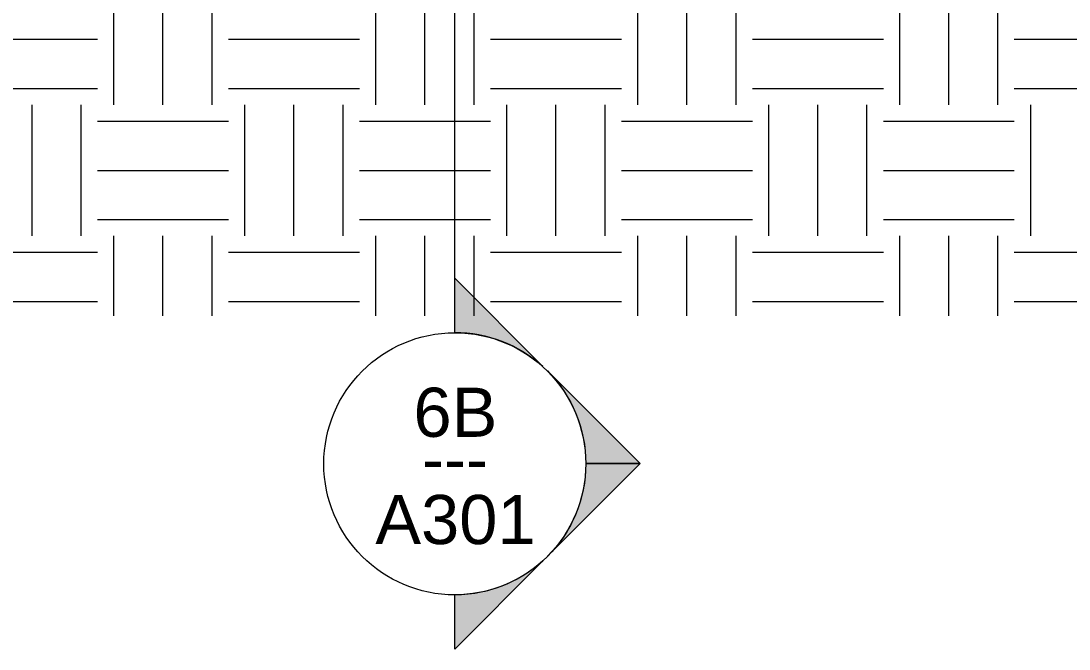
# Model space of a CAD drawing. Header units: inches. Extents: x 9661 to 15313, y -314 to 660.
# Drawn here: x 13269.7 to 13461.7, y -299.8 to -184.8 of the extents above; entities that cross this region are included whole.
import ezdxf

# ---------------------------------------------------------------- set-up
doc = ezdxf.new("R2010")
doc.units = ezdxf.units.IN
doc.header["$MEASUREMENT"] = 0
for name, color, linetype, lineweight in [('0-5', 130, 'Continuous', 5), ('C-TOPO-1', 45, 'Continuous', 9), ('G-ANNO-SYMB', 111, 'Continuous', 9)]:
    doc.layers.add(name, color=color, linetype=linetype, lineweight=lineweight)
doc.styles.add('Arial', font='arial.ttf', dxfattribs={"height": 9})
doc.styles.add('Century Gothic', font='ufonts.com_century-gothic.ttf', dxfattribs={"height": 9})
pattern_1 = [(0, (-3012.324, 138.832), (24, 24), [24, -24]), (0, (-3012.324, 147.832), (24, 24), [24, -24]), (0, (-3012.324, 156.832), (24, 24), [24, -24]), (90, (-3009.324, 159.832), (-24, 24), [24, -24]), (90, (-3000.324, 159.832), (-24, 24), [24, -24]), (90, (-2991.324, 159.832), (-24, 24), [24, -24])]

# ---------------------------------------------------------------- blocks, each defined once
blk = doc.blocks.new('CTR  - Topography_rvt-2-BUILDING SECTION - NORTH_SOUTH AT ELEVATOR AND COURTYARD - LOOKING EAST')
at = {"layer": 'C-TOPO-1'}
h = blk.add_hatch(dxfattribs=at)
h.set_pattern_fill('FP_51', color=256, style=0, pattern_type=2)
h.set_pattern_definition(pattern_1)
h.paths.add_polyline_path([(-3969.21, -238.76), (-3832.32, -238.76), (-3832.32, -182), (-3839.32, -182), (-3839.32, -180), (-3847.82, -180), (-3847.82, -168), (-3843.24, -161.45), (-3837.27, -158), (-3832.32, -158), (-3832.32, -33.88), (-3899.67, -33.87), (-3967.27, -36.83), (-3996.63, -38.43), (-4004.23, -38.85), (-4004.23, -238.76), (-3972.45, -238.76)], flags=0)
h.paths.add_polyline_path([(-3842.63, -177.14), (-3842.11, -177.07), (-3841.61, -176.85), (-3841.21, -176.55), (-3840.9, -176.14), (-3840.7, -175.66), (-3840.63, -175.14), (-3840.7, -174.62), (-3840.9, -174.14), (-3841.21, -173.72), (-3841.63, -173.41), (-3842.11, -173.21), (-3842.63, -173.14), (-3843.15, -173.21), (-3843.63, -173.41), (-3844.04, -173.72), (-3844.36, -174.14), (-3844.56, -174.62), (-3844.63, -175.14), (-3844.56, -175.66), (-3844.36, -176.14), (-3844.04, -176.55), (-3843.63, -176.87), (-3843.15, -177.07)], flags=0)
h = blk.add_hatch(dxfattribs=at)
h.set_pattern_fill('FP_51', color=256, style=0, pattern_type=2)
h.set_pattern_definition(pattern_1)
h.paths.add_polyline_path([(-3832.32, -238.76), (-3598.95, -238.76), (-3598.95, -212), (-3588.07, -212), (-3588.07, -168), (-3809.32, -168), (-3809.32, -182), (-3832.32, -182), (-3832.32, -190.9)], flags=0)
h.paths.add_polyline_path([(-3818.82, -168), (-3818.82, -162), (-3819.32, -162), (-3819.32, -168)], flags=0)
blk = doc.blocks.new('Section - Section Head - Filled-22785-BUILDING SECTION - NORTH_SOUTH AT ELEVATOR AND COURTYARD - LOOKING EAST')
at = {"layer": 'G-ANNO-SYMB'}
h = blk.add_hatch(color=256, dxfattribs=at)
edge = h.paths.add_edge_path(flags=0)
edge.add_line((-3123.25, -189.24), (-3107.15, -173.14))
edge.add_line((-3107.15, -173.14), (-3107.15, -183.05))
edge.add_arc((-3107.15, -207.08), 24.03, 90, 132.0784)
h = blk.add_hatch(color=256, dxfattribs=at)
edge = h.paths.add_edge_path(flags=0)
edge.add_arc((-3107.15, -207.08), 24, 135, 180)
edge.add_line((-3131.15, -207.08), (-3141.09, -207.08))
edge.add_line((-3141.09, -207.08), (-3124.12, -190.11))
h = blk.add_hatch(color=256, dxfattribs=at)
edge = h.paths.add_edge_path(flags=0)
edge.add_line((-3124.12, -224.05), (-3141.09, -207.08))
edge.add_line((-3141.09, -207.08), (-3131.15, -207.08))
edge.add_arc((-3107.15, -207.08), 24, 180, 225)
h = blk.add_hatch(color=256, dxfattribs=at)
edge = h.paths.add_edge_path(flags=0)
edge.add_arc((-3107.15, -207.08), 24.03, 227.9216, 270)
edge.add_line((-3107.15, -231.11), (-3107.15, -241.02))
edge.add_line((-3107.15, -241.02), (-3123.25, -224.92))
for p, q in [((-3107.15, -173.14), (-3123.25, -189.24)), ((-3107.15, -183.05), (-3107.15, -173.14)), ((-3124.12, -190.11), (-3141.09, -207.08)), ((-3131.15, -207.08), (-3141.09, -207.08)), ((-3141.09, -207.08), (-3124.12, -224.05)), ((-3141.09, -207.08), (-3131.15, -207.08)), ((-3123.25, -224.92), (-3107.15, -241.02)), ((-3107.15, -241.02), (-3107.15, -231.11))]:
    blk.add_line(p, q, dxfattribs=at)
for centre, radius, start, end in [((-3107.15, -207.11), 24, 90, 270), ((-3107.15, -207.08), 24.03, 90, 132.0784), ((-3107.15, -207.11), 24, 270, 90), ((-3107.15, -207.08), 24, 135, 180), ((-3107.15, -207.08), 24, 180, 225), ((-3107.15, -207.08), 24.03, 227.9216, 270)]:
    blk.add_arc(centre, radius, start, end, dxfattribs=at)

msp = doc.modelspace()

# ---------------------------------------------------------------- linework, layer by layer
at = {"layer": 'G-ANNO-SYMB'}
msp.add_line((13349.16791, -241.83867), (13349.16791, 498.1302), dxfattribs=at)

# ---------------------------------------------------------------- block references
at = {"layer": '0-5'}
msp.add_blockref('CTR  - Topography_rvt-2-BUILDING SECTION - NORTH_SOUTH AT ELEVATOR AND COURTYARD - LOOKING EAST', (17119.89164, 0), dxfattribs=at)
at = {"layer": 'G-ANNO-SYMB', "extrusion": (0, 0, -1)}
msp.add_blockref('Section - Section Head - Filled-22785-BUILDING SECTION - NORTH_SOUTH AT ELEVATOR AND COURTYARD - LOOKING EAST', (-10242.01914, -58.7584), dxfattribs=at)

# ---------------------------------------------------------------- texts
at = {"layer": 'G-ANNO-SYMB', "char_height": 9, "attachment_point": 1}
for s, insert, width, style in [('6B', (13341.59496, -251.93004), 18.786, 'Arial'), ('---', (13343.19562, -260.43673), 15.453, 'Century Gothic'), ('A301', (13334.60283, -271.56628), 35.754, 'Arial')]:
    msp.add_mtext(s, dxfattribs=dict(at, insert=insert, width=width, style=style))

doc.saveas('drawing.dxf')
